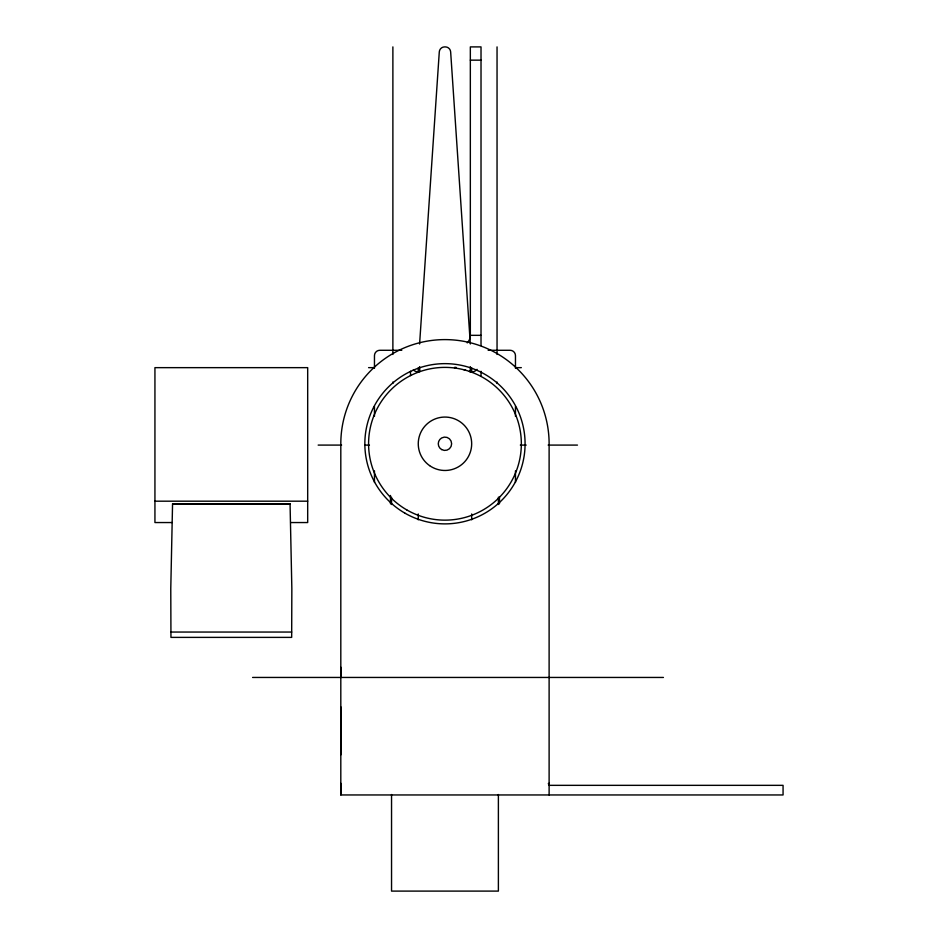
<?xml version="1.0" encoding="UTF-8"?>
<svg xmlns="http://www.w3.org/2000/svg" width="938" height="938" viewBox="0 0 938 938"><rect width="100%" height="100%" fill="white"/><g stroke="black" fill="none" stroke-linecap="round" stroke-linejoin="round"><path stroke-width="1.41" d="M549.117 784.59L549.117 785.341L783.066 785.341L783.066 794.955L340.811 794.955L340.811 667.188M290.065 503.894L291.847 588.583L291.671 637.383L170.951 637.383L170.775 588.583L172.557 503.894L290.065 503.894L172.557 503.894M549.117 783.3L548.261 783.722M419.79 371.647L419.591 366.629M470.337 60.149L481.018 60.149M467.206 342.886A10.681 10.681 0 0 0 470.337 335.335L481.018 335.335M401.769 350.284L379.796 350.284A5.347 5.347 0 0 0 374.461 355.631L374.461 368.259M488.159 350.284L510.131 350.284A5.347 5.347 0 0 1 515.466 355.631L515.466 368.259M454.578 367.379L456.067 367.379M368.587 367.649L373.945 367.649M515.982 367.649L521.34 367.649M318.158 445.093L341.596 445.093M365.034 445.093L369.431 445.093M520.332 445.093L526.195 445.093M548.167 445.093L577.468 445.093M154.934 501.185L307.687 501.185M172.006 522.548L154.934 522.548L154.934 367.649L307.687 367.649L307.687 522.548L290.604 522.548M170.951 632.048L291.671 632.048M252.592 677.447L340.318 677.447M663.424 677.447L340.811 677.447L340.811 443.768A104.153 104.153 0 0 1 444.964 339.603A104.153 104.153 0 0 1 549.117 443.768L549.117 794.955M454.543 367.989L456.419 368.247L455.551 368.13M463.993 369.807L464.955 370.041M464.779 370.018L465.776 370.287M469.41 371.401L470.325 371.718L470.337 366.629M340.811 783.3L340.811 794.955M515.466 406.389L515.466 416.355M515.466 470.876L515.466 482.449M499.45 496.917L499.45 503.835M498.383 497.175L498.383 504.492M498.383 794.521L498.383 891.1L391.545 891.1L391.545 794.521M497.046 46.9L497.046 354.458M497.046 382.012L497.046 383.408M481.018 345.606L481.018 46.9L470.337 46.9L470.337 335.335M481.018 371.284L481.018 376.431M471.673 367.895L471.673 372.28M471.673 513.977L471.673 519.816M470.337 344.012L450.65 51.883A5.347 5.347 0 0 0 445.316 46.9L444.612 46.9A5.347 5.347 0 0 0 439.289 51.883L419.591 344.012M418.254 367.895L418.254 372.28M418.254 513.977L418.254 519.816M410.516 371.249L410.516 375.587M392.881 46.9L392.881 354.458M392.881 382.012L392.881 383.408M391.545 497.175L391.545 504.492M390.478 495.475L390.478 503.835M374.461 406.389L374.461 416.355M374.461 470.876L374.461 482.449M340.811 706.818L340.811 754.891M418.876 371.894A6.941 6.941 0 0 1 413.341 369.889M477.067 369.349A6.941 6.941 0 0 1 471.052 371.894M469.539 371.448A8.278 0.786 17.6 0 1 470.337 371.718M406.775 509.909A76.377 76.377 0 0 0 521.34 443.768A76.377 76.377 0 0 0 406.775 377.615A76.377 76.377 0 0 0 406.775 509.909M404.899 513.145A80.117 80.117 0 0 0 525.081 443.768A80.117 80.117 0 0 0 404.899 374.379A80.117 80.117 0 0 0 404.899 513.145M441.622 449.548A6.672 6.672 0 0 0 451.635 443.768A6.672 6.672 0 0 0 441.622 437.976A6.672 6.672 0 0 0 441.622 449.548M429.581 465.6A26.71 26.71 0 0 0 471.568 446.16A26.71 26.71 0 0 0 433.743 419.532A26.71 26.71 0 0 0 429.581 465.6"/></g></svg>
